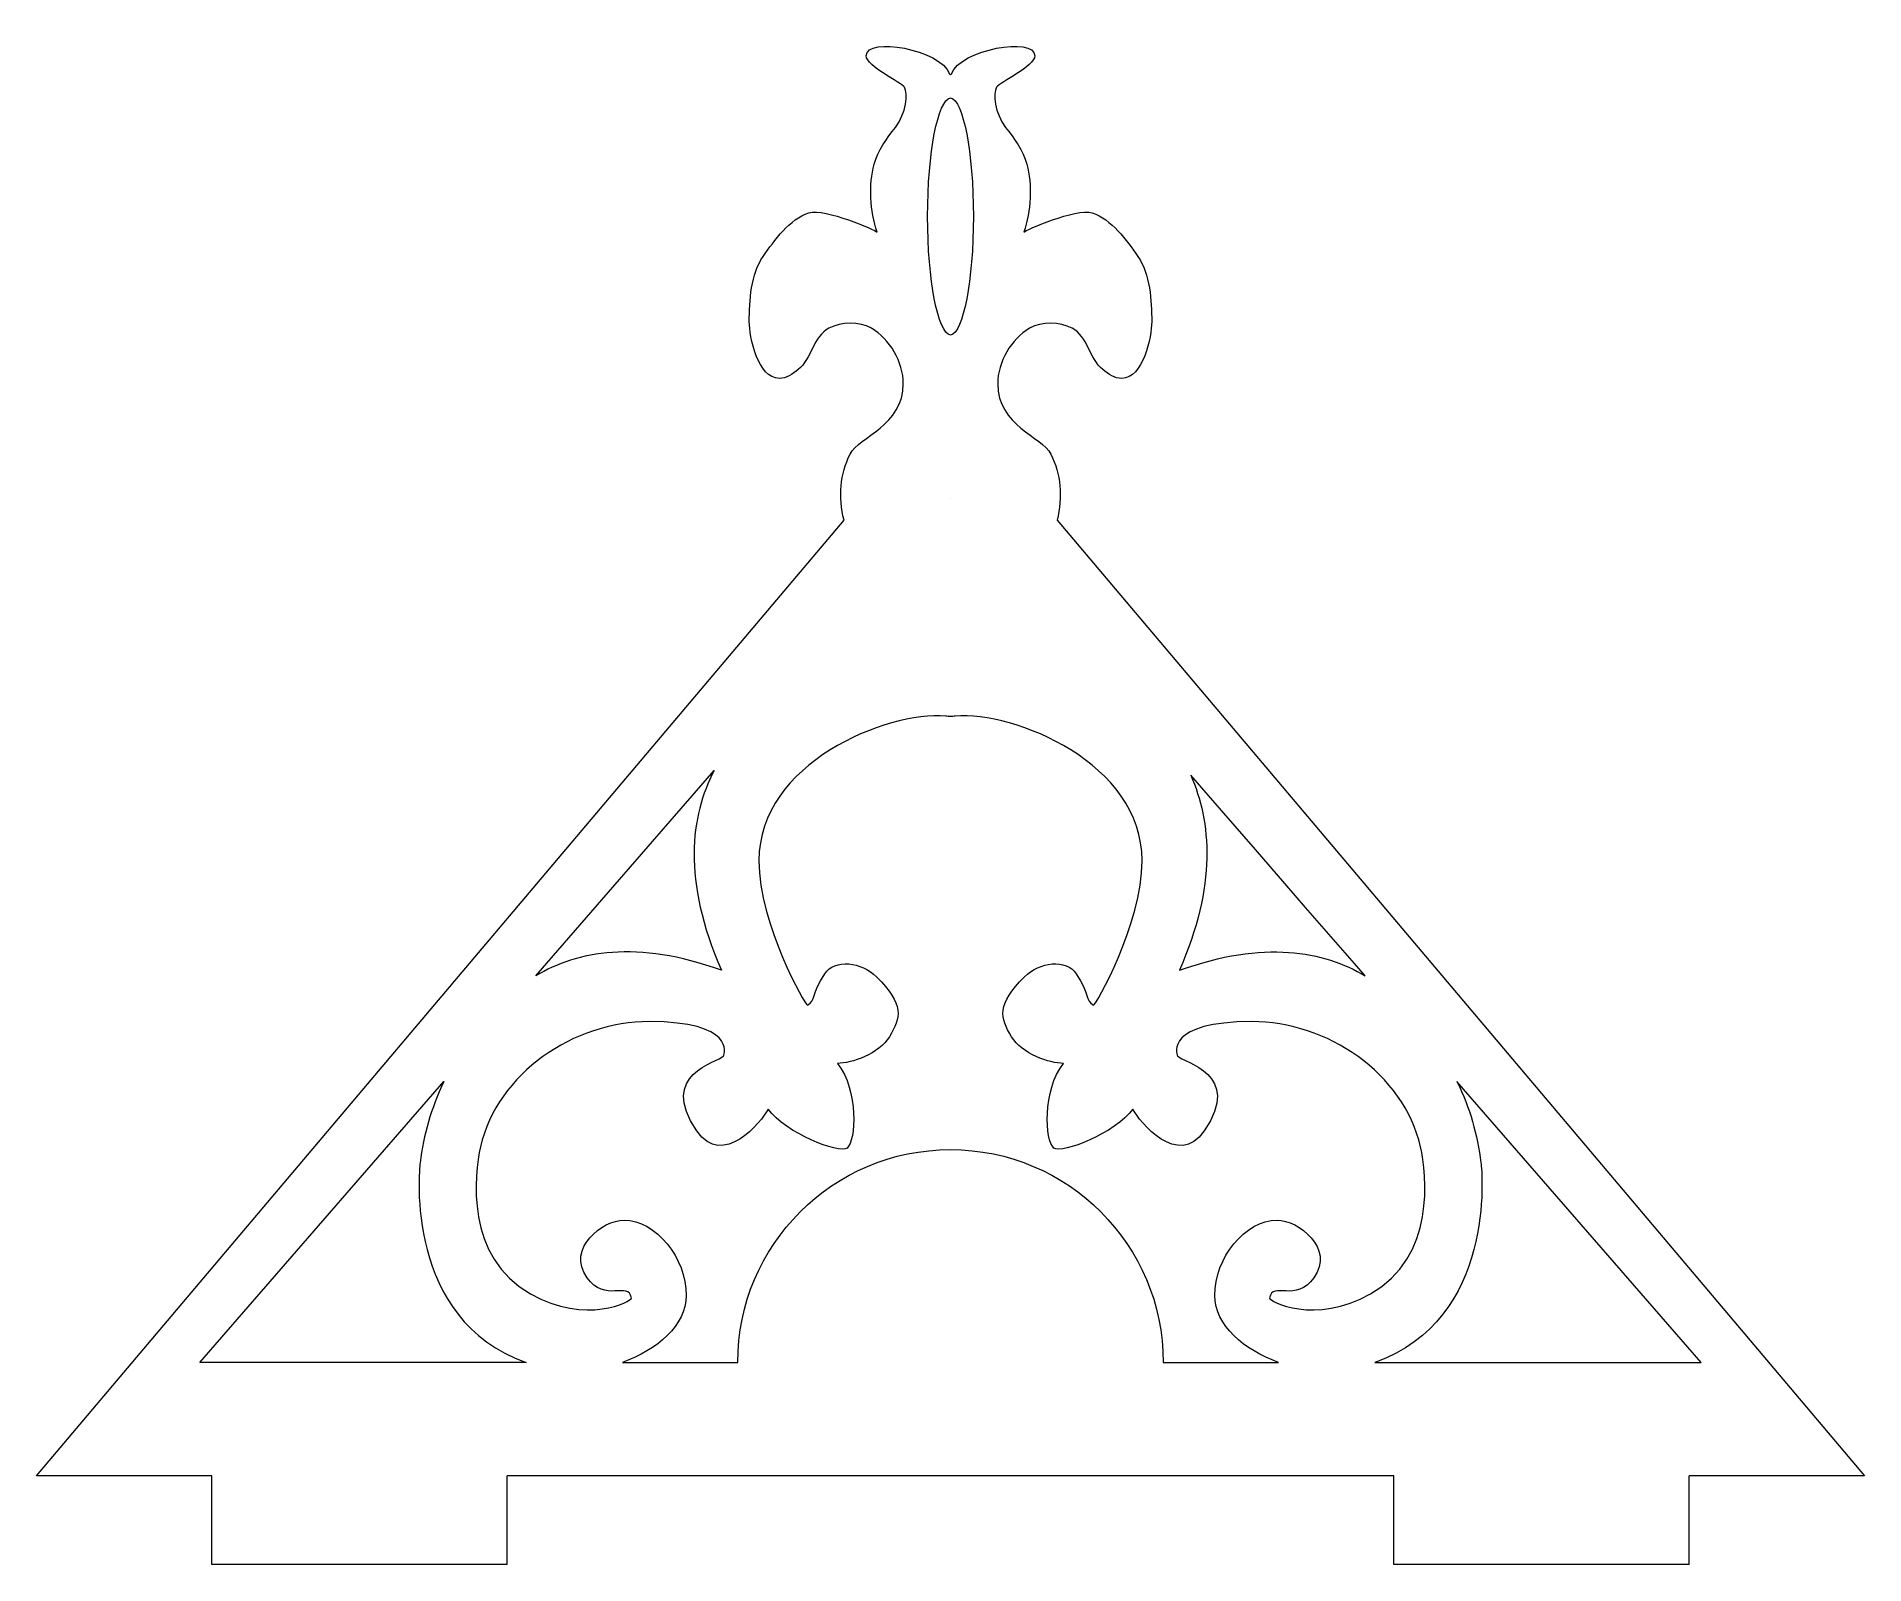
# Model space of a CAD drawing. Header units: millimetres. Extents: x -51.5 to 10.3, y -128.2 to -76.5.
import ezdxf

# ---------------------------------------------------------------- set-up
doc = ezdxf.new("R2010")
doc.units = ezdxf.units.MM

msp = doc.modelspace()

# ---------------------------------------------------------------- linework, layer by layer
at = {"color": 7, "linetype": 'Continuous', "lineweight": 15}
for p, q in [((-20.586, -92.168), (-20.585, -92.168)), ((-20.585, -92.169), (-20.586, -92.168)), ((-20.585, -92.168), (-20.585, -92.169)), ((-51.512, -125.231), (-24.19, -92.897)), ((-16.982, -92.897), (10.34, -125.231)), ((-20.587, -99.539), (-20.586, -99.539)), ((-20.586, -99.539), (-20.586, -99.539)), ((-34.617, -108.312), (-28.585, -101.37)), ((-45.984, -121.393), (-37.727, -111.891)), ((4.812, -121.393), (-3.448, -111.887)), ((-20.586, -114.193), (-20.588, -114.193)), ((-20.585, -114.193), (-20.586, -114.193)), ((-34.943, -121.395), (-45.984, -121.393)), ((-31.682, -121.395), (-27.785, -121.393)), ((-13.388, -121.393), (-9.49, -121.395)), ((-6.231, -121.395), (4.812, -121.393)), ((-45.586, -125.231), (-51.512, -125.231)), ((-45.586, -128.231), (-45.586, -125.231)), ((-5.586, -125.231), (-35.586, -125.231)), ((-35.586, -128.231), (-35.586, -125.231)), ((-5.586, -128.231), (-5.586, -125.231)), ((10.34, -125.231), (4.414, -125.231)), ((4.414, -128.231), (4.414, -125.231)), ((-35.586, -128.231), (-45.586, -128.231)), ((4.414, -128.231), (-5.586, -128.231))]:
    msp.add_line(p, q, dxfattribs=at)
at = {"color": 7, "linetype": 'Continuous', "lineweight": 15, "flags": 128}
msp.add_lwpolyline([(-6.556, -108.312), (-6.92, -107.893), (-7.384, -107.359), (-7.937, -106.722), (-8.569, -105.996), (-9.268, -105.191), (-10.267, -104.042), (-11.338, -102.809), (-12.458, -101.52)], dxfattribs=at)
at = {"color": 7, "linetype": 'Continuous', "lineweight": 15}
for points in [[(-23.437, -77.178), (-23.437, -76.53), (-20.921, -76.953), (-20.618, -77.796)], [(-20.555, -77.796), (-20.252, -76.953), (-17.736, -76.53), (-17.736, -77.178)], [(-22.144, -78.244), (-22.253, -78.078), (-23.437, -77.538), (-23.437, -77.178)], [(-17.736, -77.178), (-17.736, -77.538), (-18.92, -78.078), (-19.029, -78.244)], [(-20.618, -77.796), (-20.608, -77.826), (-20.565, -77.826), (-20.555, -77.796)], [(-22.452, -79.602), (-22.082, -79.123), (-22.012, -78.445), (-22.144, -78.244)], [(-19.029, -78.244), (-19.16, -78.445), (-19.09, -79.123), (-18.72, -79.602)], [(-23.172, -80.849), (-23.048, -80.386), (-22.745, -79.982), (-22.452, -79.602)], [(-18.72, -79.602), (-18.428, -79.982), (-18.125, -80.386), (-18.001, -80.849)], [(-23.07, -83.149), (-23.314, -82.436), (-23.358, -81.544), (-23.172, -80.849)], [(-18.001, -80.849), (-17.814, -81.544), (-17.859, -82.436), (-18.103, -83.149)], [(-26.927, -83.973), (-26.546, -83.423), (-26.023, -82.698), (-25.385, -82.499)], [(-25.385, -82.499), (-24.817, -82.323), (-23.128, -83.086), (-23.07, -83.149)], [(-18.103, -83.149), (-18.045, -83.086), (-16.356, -82.323), (-15.788, -82.499)], [(-15.788, -82.499), (-15.149, -82.698), (-14.626, -83.423), (-14.245, -83.973)], [(-27.396, -86.183), (-27.397, -85.462), (-27.338, -84.566), (-26.927, -83.973)], [(-14.245, -83.973), (-13.835, -84.566), (-13.775, -85.462), (-13.777, -86.183)], [(-26.382, -88.099), (-27.102, -88.099), (-27.395, -86.681), (-27.396, -86.183)], [(-24.703, -86.4), (-25.221, -86.661), (-25.291, -87.432), (-25.74, -87.799)], [(-23.263, -86.4), (-23.678, -86.16), (-24.275, -86.184), (-24.703, -86.4)], [(-22.183, -88.27), (-22.183, -87.551), (-22.64, -86.759), (-23.263, -86.4)], [(-17.909, -86.4), (-18.532, -86.759), (-18.989, -87.551), (-18.989, -88.27)], [(-16.469, -86.4), (-16.898, -86.184), (-17.494, -86.16), (-17.909, -86.4)], [(-15.433, -87.799), (-15.882, -87.432), (-15.952, -86.661), (-16.469, -86.4)], [(-13.777, -86.183), (-13.777, -86.681), (-14.07, -88.099), (-14.79, -88.099)], [(-25.74, -87.799), (-25.923, -87.949), (-26.146, -88.099), (-26.382, -88.099)], [(-14.79, -88.099), (-15.026, -88.099), (-15.25, -87.949), (-15.433, -87.799)], [(-23.983, -90.661), (-23.68, -90.052), (-22.183, -89.71), (-22.183, -88.27)], [(-18.989, -88.27), (-18.989, -89.71), (-17.493, -90.052), (-17.19, -90.661)], [(-24.19, -92.897), (-24.392, -92.09), (-24.322, -91.344), (-23.983, -90.661)], [(-17.19, -90.661), (-16.85, -91.344), (-16.781, -92.09), (-16.982, -92.897)], [(-20.746, -99.525), (-22.756, -99.365), (-27.068, -101.104), (-27.068, -104.415)], [(-20.587, -99.539), (-20.64, -99.534), (-20.693, -99.53), (-20.746, -99.525)], [(-20.427, -99.525), (-20.48, -99.53), (-20.533, -99.534), (-20.586, -99.539)], [(-14.105, -104.415), (-14.105, -101.104), (-18.417, -99.365), (-20.427, -99.525)], [(-28.585, -101.37), (-29.386, -102.91), (-29.678, -105.057), (-28.334, -108.126)], [(-12.458, -101.52), (-11.765, -103.098), (-11.578, -105.246), (-12.839, -108.126)], [(-27.068, -104.415), (-27.068, -106.575), (-25.491, -109.333), (-25.426, -109.3)], [(-15.746, -109.3), (-15.681, -109.333), (-14.105, -106.575), (-14.105, -104.415)], [(-28.334, -108.126), (-31.21, -107.088), (-33.214, -107.484), (-34.617, -108.312)], [(-12.839, -108.126), (-9.963, -107.088), (-7.958, -107.484), (-6.556, -108.312)], [(-24.841, -108.242), (-24.506, -107.728), (-23.6, -107.836), (-23.091, -108.345)], [(-18.082, -108.345), (-17.573, -107.836), (-16.667, -107.728), (-16.332, -108.242)], [(-25.426, -109.3), (-25.147, -109.158), (-25.29, -108.933), (-24.841, -108.242)], [(-23.091, -108.345), (-22.143, -109.293), (-22.261, -109.721), (-22.654, -110.378)], [(-18.519, -110.378), (-18.912, -109.721), (-19.029, -109.293), (-18.082, -108.345)], [(-16.332, -108.242), (-15.883, -108.933), (-16.025, -109.158), (-15.746, -109.3)], [(-30.778, -109.863), (-33.337, -109.863), (-35.912, -111.601), (-36.489, -114.094)], [(-28.269, -111.021), (-28.205, -110.944), (-27.898, -109.863), (-30.778, -109.863)], [(-10.395, -109.863), (-13.274, -109.863), (-12.968, -110.944), (-12.903, -111.021)], [(-4.683, -114.094), (-5.261, -111.601), (-7.836, -109.863), (-10.395, -109.863)], [(-22.654, -110.378), (-22.998, -110.953), (-23.941, -111.276), (-24.41, -111.278)], [(-16.763, -111.278), (-17.231, -111.276), (-18.175, -110.953), (-18.519, -110.378)], [(-29.17, -113.562), (-30.501, -111.613), (-28.465, -111.255), (-28.269, -111.021)], [(-24.41, -111.278), (-23.688, -112.19), (-23.782, -113.901), (-24.088, -114.141)], [(-17.085, -114.141), (-17.391, -113.901), (-17.484, -112.19), (-16.763, -111.278)], [(-12.903, -111.021), (-12.708, -111.255), (-10.671, -111.613), (-12.003, -113.562)], [(-37.727, -111.891), (-38.168, -112.812), (-38.415, -113.676), (-38.536, -114.646)], [(-3.448, -111.887), (-3.005, -112.808), (-2.758, -113.675), (-2.636, -114.646)], [(-26.758, -112.822), (-26.976, -113.261), (-28.294, -114.844), (-29.17, -113.562)], [(-24.088, -114.141), (-24.357, -114.352), (-26.161, -113.634), (-26.758, -112.822)], [(-14.415, -112.822), (-15.012, -113.634), (-16.816, -114.352), (-17.085, -114.141)], [(-12.003, -113.562), (-12.878, -114.844), (-14.196, -113.261), (-14.415, -112.822)], [(-36.489, -114.094), (-36.707, -115.034), (-37.012, -117.829), (-34.795, -119.079)], [(-27.785, -121.393), (-27.785, -117.418), (-24.563, -114.195), (-20.588, -114.193)], [(-20.585, -114.193), (-16.61, -114.195), (-13.388, -117.418), (-13.388, -121.393)], [(-6.377, -119.079), (-4.161, -117.829), (-4.465, -115.034), (-4.683, -114.094)], [(-38.536, -114.646), (-38.568, -114.905), (-39.063, -119.949), (-34.943, -121.395)], [(-2.636, -114.646), (-2.604, -114.905), (-2.109, -119.949), (-6.231, -121.395)], [(-32.884, -118.53), (-33.594, -117.53), (-32.354, -116.579), (-31.634, -116.579)], [(-31.634, -116.579), (-30.554, -116.579), (-29.523, -117.863), (-29.528, -119.128)], [(-11.645, -119.128), (-11.65, -117.863), (-10.618, -116.579), (-9.538, -116.579)], [(-9.538, -116.579), (-8.818, -116.579), (-7.578, -117.53), (-8.288, -118.53)], [(-31.383, -119.212), (-31.479, -118.644), (-32.28, -119.382), (-32.884, -118.53)], [(-8.288, -118.53), (-8.892, -119.382), (-9.693, -118.644), (-9.79, -119.212)], [(-34.795, -119.079), (-32.911, -120.142), (-31.363, -119.324), (-31.383, -119.212)], [(-29.528, -119.128), (-29.531, -120.15), (-30.528, -120.972), (-31.682, -121.395)], [(-9.49, -121.395), (-10.644, -120.972), (-11.641, -120.15), (-11.645, -119.128)], [(-9.79, -119.212), (-9.809, -119.324), (-8.261, -120.142), (-6.377, -119.079)]]:
    msp.add_open_spline(points, degree=3, dxfattribs=at)
for points, knots in [([(-20.586, -86.634), (-21.016, -86.556), (-21.36, -84.787), (-21.36, -82.617), (-21.36, -80.446), (-21.016, -78.678), (-20.586, -78.599)], [0, 0, 0, 0, 1, 1, 1, 2, 2, 2, 2]), ([(-20.586, -78.599), (-20.156, -78.678), (-19.812, -80.446), (-19.812, -82.617), (-19.812, -84.787), (-20.156, -86.556), (-20.586, -86.634)], [2, 2, 2, 2, 3, 3, 3, 4, 4, 4, 4])]:
    msp.add_open_spline(points, degree=3, knots=knots, dxfattribs=at)

doc.saveas('drawing.dxf')
